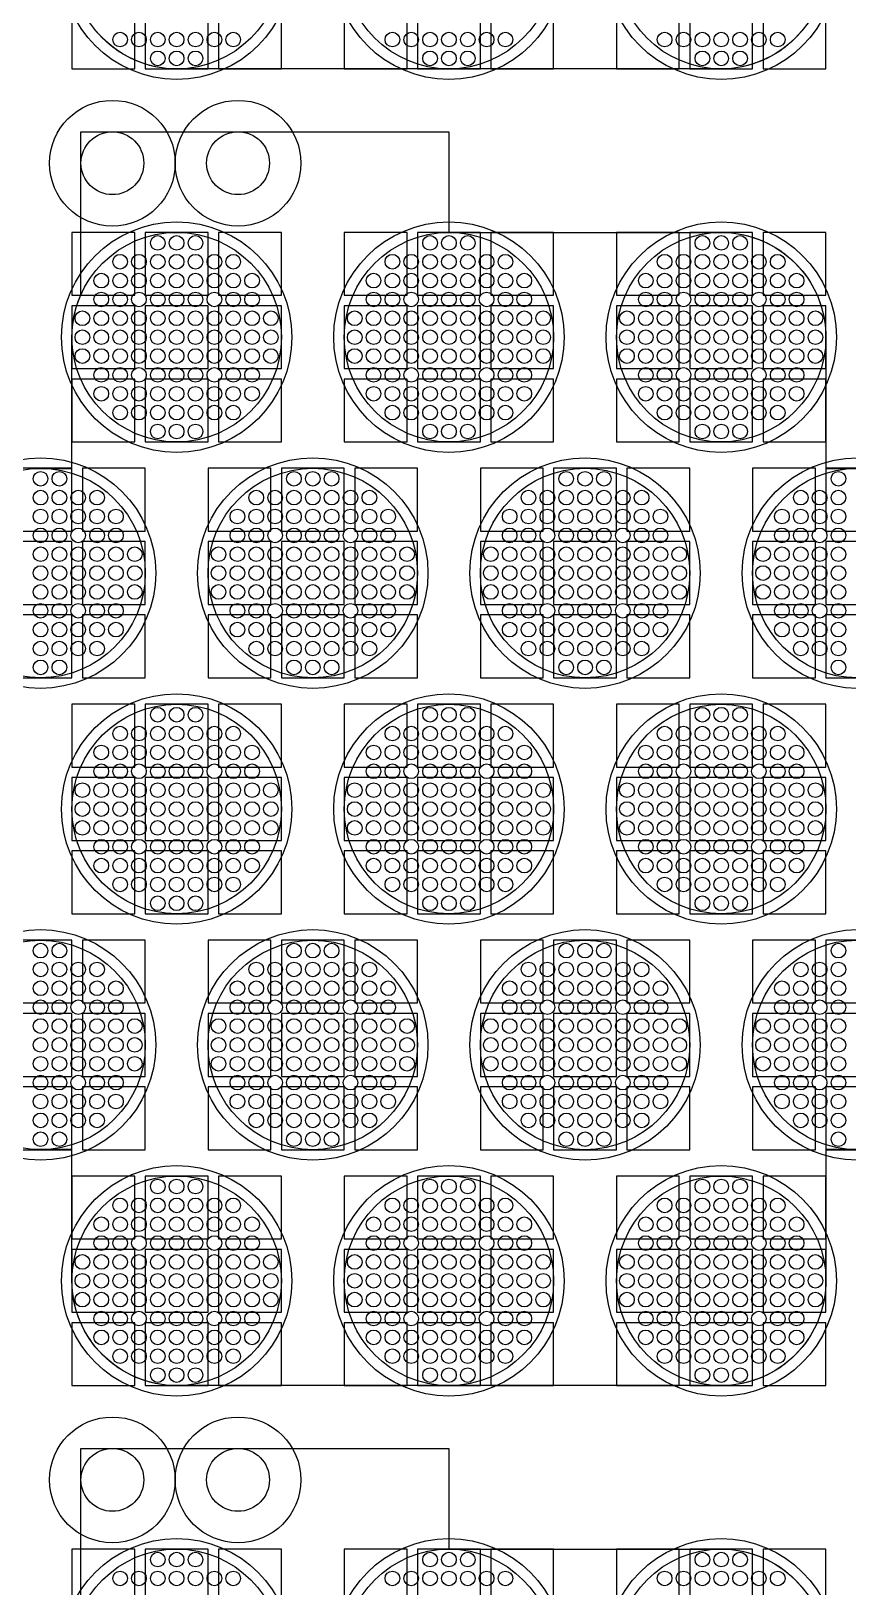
# Model space of a CAD drawing. Extents: x -49 to 54, y -38 to 38.
# Drawn here: x 6.17 to 10.07, y -17.85 to -10.43 of the extents above; entities that cross this region are included whole.
import ezdxf

# ---------------------------------------------------------------- set-up
doc = ezdxf.new("R2010")
doc.units = 0
for name, color, linetype in [('ADHESIVE_VIA_OPENINGS', 30, 'CONTINUOUS'), ('BACK_LAYER', 5, 'CONTINUOUS'), ('COND_LAYER_LOWER_ELECTRODE', 6, 'CONTINUOUS'), ('CONDUCTIVE_LAYER_BACK_LAYER', 2, 'CONTINUOUS'), ('EMITTER', 3, 'CONTINUOUS'), ('LOWER_ELECTRODE', 1, 'CONTINUOUS'), ('SUBSTRATE_VIA', 4, 'CONTINUOUS')]:
    doc.layers.add(name, color=color, linetype=linetype)

msp = doc.modelspace()

# ---------------------------------------------------------------- linework, layer by layer
at = {"layer": 'ADHESIVE_VIA_OPENINGS'}
for centre in [(6.5559, -11.0564), (7.1559, -11.0564), (6.5559, -17.3401), (7.1559, -17.3401)]:
    msp.add_circle(centre, 0.3, dxfattribs=at)
at = {"layer": 'BACK_LAYER'}
for points in [[(6.3628, -10.6063), (6.6628, -10.6063), (6.6628, -10.3063), (6.3628, -10.3063)], [(6.7128, -10.6063), (7.0128, -10.6063), (7.0128, -10.3063), (6.7128, -10.3063)], [(7.0628, -10.6063), (7.3628, -10.6063), (7.3628, -10.3063), (7.0628, -10.3063)], [(7.6628, -10.6063), (7.9628, -10.6063), (7.9628, -10.3063), (7.6628, -10.3063)], [(8.0128, -10.6063), (8.3128, -10.6063), (8.3128, -10.3063), (8.0128, -10.3063)], [(8.3628, -10.6063), (8.6628, -10.6063), (8.6628, -10.3063), (8.3628, -10.3063)], [(8.9628, -10.6063), (9.2628, -10.6063), (9.2628, -10.3063), (8.9628, -10.3063)], [(9.3128, -10.6063), (9.6128, -10.6063), (9.6128, -10.3063), (9.3128, -10.3063)], [(9.6628, -10.6063), (9.9628, -10.6063), (9.9628, -10.3063), (9.6628, -10.3063)], [(6.3628, -11.6867), (6.6628, -11.6867), (6.6628, -11.3867), (6.3628, -11.3867)], [(6.7128, -11.6867), (7.0128, -11.6867), (7.0128, -11.3867), (6.7128, -11.3867)], [(7.0628, -11.6867), (7.3628, -11.6867), (7.3628, -11.3867), (7.0628, -11.3867)], [(7.6628, -11.6867), (7.9628, -11.6867), (7.9628, -11.3867), (7.6628, -11.3867)], [(8.0128, -11.6867), (8.3128, -11.6867), (8.3128, -11.3867), (8.0128, -11.3867)], [(8.3628, -11.6867), (8.6628, -11.6867), (8.6628, -11.3867), (8.3628, -11.3867)], [(8.9628, -11.6867), (9.2628, -11.6867), (9.2628, -11.3867), (8.9628, -11.3867)], [(9.3128, -11.6867), (9.6128, -11.6867), (9.6128, -11.3867), (9.3128, -11.3867)], [(9.6628, -11.6867), (9.9628, -11.6867), (9.9628, -11.3867), (9.6628, -11.3867)], [(6.3628, -12.0367), (6.6628, -12.0367), (6.6628, -11.7367), (6.3628, -11.7367)], [(6.7128, -12.0367), (7.0128, -12.0367), (7.0128, -11.7367), (6.7128, -11.7367)], [(7.0628, -12.0367), (7.3628, -12.0367), (7.3628, -11.7367), (7.0628, -11.7367)], [(7.6628, -12.0367), (7.9628, -12.0367), (7.9628, -11.7367), (7.6628, -11.7367)], [(8.0128, -12.0367), (8.3128, -12.0367), (8.3128, -11.7367), (8.0128, -11.7367)], [(8.3628, -12.0367), (8.6628, -12.0367), (8.6628, -11.7367), (8.3628, -11.7367)], [(8.9628, -12.0367), (9.2628, -12.0367), (9.2628, -11.7367), (8.9628, -11.7367)], [(9.3128, -12.0367), (9.6128, -12.0367), (9.6128, -11.7367), (9.3128, -11.7367)], [(9.6628, -12.0367), (9.9628, -12.0367), (9.9628, -11.7367), (9.6628, -11.7367)], [(6.3628, -12.3867), (6.6628, -12.3867), (6.6628, -12.0867), (6.3628, -12.0867)], [(6.7128, -12.3867), (7.0128, -12.3867), (7.0128, -12.0867), (6.7128, -12.0867)], [(7.0628, -12.3867), (7.3628, -12.3867), (7.3628, -12.0867), (7.0628, -12.0867)], [(7.6628, -12.3867), (7.9628, -12.3867), (7.9628, -12.0867), (7.6628, -12.0867)], [(8.0128, -12.3867), (8.3128, -12.3867), (8.3128, -12.0867), (8.0128, -12.0867)], [(8.3628, -12.3867), (8.6628, -12.3867), (8.6628, -12.0867), (8.3628, -12.0867)], [(8.9628, -12.3867), (9.2628, -12.3867), (9.2628, -12.0867), (8.9628, -12.0867)], [(9.3128, -12.3867), (9.6128, -12.3867), (9.6128, -12.0867), (9.3128, -12.0867)], [(9.6628, -12.3867), (9.9628, -12.3867), (9.9628, -12.0867), (9.6628, -12.0867)], [(6.0628, -12.8125), (6.3628, -12.8125), (6.3628, -12.5125), (6.0628, -12.5125)], [(6.4128, -12.8125), (6.7128, -12.8125), (6.7128, -12.5125), (6.4128, -12.5125)], [(7.0128, -12.8125), (7.3128, -12.8125), (7.3128, -12.5125), (7.0128, -12.5125)], [(7.3628, -12.8125), (7.6628, -12.8125), (7.6628, -12.5125), (7.3628, -12.5125)], [(7.7128, -12.8125), (8.0128, -12.8125), (8.0128, -12.5125), (7.7128, -12.5125)], [(8.3128, -12.8125), (8.6128, -12.8125), (8.6128, -12.5125), (8.3128, -12.5125)], [(8.6628, -12.8125), (8.9628, -12.8125), (8.9628, -12.5125), (8.6628, -12.5125)], [(9.0128, -12.8125), (9.3128, -12.8125), (9.3128, -12.5125), (9.0128, -12.5125)], [(9.6128, -12.8125), (9.9128, -12.8125), (9.9128, -12.5125), (9.6128, -12.5125)], [(9.9628, -12.8125), (10.2628, -12.8125), (10.2628, -12.5125), (9.9628, -12.5125)], [(6.0628, -13.1625), (6.3628, -13.1625), (6.3628, -12.8625), (6.0628, -12.8625)], [(6.4128, -13.1625), (6.7128, -13.1625), (6.7128, -12.8625), (6.4128, -12.8625)], [(7.0128, -13.1625), (7.3128, -13.1625), (7.3128, -12.8625), (7.0128, -12.8625)], [(7.3628, -13.1625), (7.6628, -13.1625), (7.6628, -12.8625), (7.3628, -12.8625)], [(7.7128, -13.1625), (8.0128, -13.1625), (8.0128, -12.8625), (7.7128, -12.8625)], [(8.3128, -13.1625), (8.6128, -13.1625), (8.6128, -12.8625), (8.3128, -12.8625)], [(8.6628, -13.1625), (8.9628, -13.1625), (8.9628, -12.8625), (8.6628, -12.8625)], [(9.0128, -13.1625), (9.3128, -13.1625), (9.3128, -12.8625), (9.0128, -12.8625)], [(9.6128, -13.1625), (9.9128, -13.1625), (9.9128, -12.8625), (9.6128, -12.8625)], [(9.9628, -13.1625), (10.2628, -13.1625), (10.2628, -12.8625), (9.9628, -12.8625)], [(6.0628, -13.5125), (6.3628, -13.5125), (6.3628, -13.2125), (6.0628, -13.2125)], [(6.4128, -13.5125), (6.7128, -13.5125), (6.7128, -13.2125), (6.4128, -13.2125)], [(7.0128, -13.5125), (7.3128, -13.5125), (7.3128, -13.2125), (7.0128, -13.2125)], [(7.3628, -13.5125), (7.6628, -13.5125), (7.6628, -13.2125), (7.3628, -13.2125)], [(7.7128, -13.5125), (8.0128, -13.5125), (8.0128, -13.2125), (7.7128, -13.2125)], [(8.3128, -13.5125), (8.6128, -13.5125), (8.6128, -13.2125), (8.3128, -13.2125)], [(8.6628, -13.5125), (8.9628, -13.5125), (8.9628, -13.2125), (8.6628, -13.2125)], [(9.0128, -13.5125), (9.3128, -13.5125), (9.3128, -13.2125), (9.0128, -13.2125)], [(9.6128, -13.5125), (9.9128, -13.5125), (9.9128, -13.2125), (9.6128, -13.2125)], [(9.9628, -13.5125), (10.2628, -13.5125), (10.2628, -13.2125), (9.9628, -13.2125)], [(6.3628, -13.9384), (6.6628, -13.9384), (6.6628, -13.6384), (6.3628, -13.6384)], [(6.7128, -13.9384), (7.0128, -13.9384), (7.0128, -13.6384), (6.7128, -13.6384)], [(7.0628, -13.9384), (7.3628, -13.9384), (7.3628, -13.6384), (7.0628, -13.6384)], [(7.6628, -13.9384), (7.9628, -13.9384), (7.9628, -13.6384), (7.6628, -13.6384)], [(8.0128, -13.9384), (8.3128, -13.9384), (8.3128, -13.6384), (8.0128, -13.6384)], [(8.3628, -13.9384), (8.6628, -13.9384), (8.6628, -13.6384), (8.3628, -13.6384)], [(8.9628, -13.9384), (9.2628, -13.9384), (9.2628, -13.6384), (8.9628, -13.6384)], [(9.3128, -13.9384), (9.6128, -13.9384), (9.6128, -13.6384), (9.3128, -13.6384)], [(9.6628, -13.9384), (9.9628, -13.9384), (9.9628, -13.6384), (9.6628, -13.6384)], [(6.3628, -14.2884), (6.6628, -14.2884), (6.6628, -13.9884), (6.3628, -13.9884)], [(6.7128, -14.2884), (7.0128, -14.2884), (7.0128, -13.9884), (6.7128, -13.9884)], [(7.0628, -14.2884), (7.3628, -14.2884), (7.3628, -13.9884), (7.0628, -13.9884)], [(7.6628, -14.2884), (7.9628, -14.2884), (7.9628, -13.9884), (7.6628, -13.9884)], [(8.0128, -14.2884), (8.3128, -14.2884), (8.3128, -13.9884), (8.0128, -13.9884)], [(8.3628, -14.2884), (8.6628, -14.2884), (8.6628, -13.9884), (8.3628, -13.9884)], [(8.9628, -14.2884), (9.2628, -14.2884), (9.2628, -13.9884), (8.9628, -13.9884)], [(9.3128, -14.2884), (9.6128, -14.2884), (9.6128, -13.9884), (9.3128, -13.9884)], [(9.6628, -14.2884), (9.9628, -14.2884), (9.9628, -13.9884), (9.6628, -13.9884)], [(6.3628, -14.6384), (6.6628, -14.6384), (6.6628, -14.3384), (6.3628, -14.3384)], [(6.7128, -14.6384), (7.0128, -14.6384), (7.0128, -14.3384), (6.7128, -14.3384)], [(7.0628, -14.6384), (7.3628, -14.6384), (7.3628, -14.3384), (7.0628, -14.3384)], [(7.6628, -14.6384), (7.9628, -14.6384), (7.9628, -14.3384), (7.6628, -14.3384)], [(8.0128, -14.6384), (8.3128, -14.6384), (8.3128, -14.3384), (8.0128, -14.3384)], [(8.3628, -14.6384), (8.6628, -14.6384), (8.6628, -14.3384), (8.3628, -14.3384)], [(8.9628, -14.6384), (9.2628, -14.6384), (9.2628, -14.3384), (8.9628, -14.3384)], [(9.3128, -14.6384), (9.6128, -14.6384), (9.6128, -14.3384), (9.3128, -14.3384)], [(9.6628, -14.6384), (9.9628, -14.6384), (9.9628, -14.3384), (9.6628, -14.3384)], [(6.0628, -15.0642), (6.3628, -15.0642), (6.3628, -14.7642), (6.0628, -14.7642)], [(6.4128, -15.0642), (6.7128, -15.0642), (6.7128, -14.7642), (6.4128, -14.7642)], [(7.0128, -15.0642), (7.3128, -15.0642), (7.3128, -14.7642), (7.0128, -14.7642)], [(7.3628, -15.0642), (7.6628, -15.0642), (7.6628, -14.7642), (7.3628, -14.7642)], [(7.7128, -15.0642), (8.0128, -15.0642), (8.0128, -14.7642), (7.7128, -14.7642)], [(8.3128, -15.0642), (8.6128, -15.0642), (8.6128, -14.7642), (8.3128, -14.7642)], [(8.6628, -15.0642), (8.9628, -15.0642), (8.9628, -14.7642), (8.6628, -14.7642)], [(9.0128, -15.0642), (9.3128, -15.0642), (9.3128, -14.7642), (9.0128, -14.7642)], [(9.6128, -15.0642), (9.9128, -15.0642), (9.9128, -14.7642), (9.6128, -14.7642)], [(9.9628, -15.0642), (10.2628, -15.0642), (10.2628, -14.7642), (9.9628, -14.7642)], [(6.0628, -15.4142), (6.3628, -15.4142), (6.3628, -15.1142), (6.0628, -15.1142)], [(6.4128, -15.4142), (6.7128, -15.4142), (6.7128, -15.1142), (6.4128, -15.1142)], [(7.0128, -15.4142), (7.3128, -15.4142), (7.3128, -15.1142), (7.0128, -15.1142)], [(7.3628, -15.4142), (7.6628, -15.4142), (7.6628, -15.1142), (7.3628, -15.1142)], [(7.7128, -15.4142), (8.0128, -15.4142), (8.0128, -15.1142), (7.7128, -15.1142)], [(8.3128, -15.4142), (8.6128, -15.4142), (8.6128, -15.1142), (8.3128, -15.1142)], [(8.6628, -15.4142), (8.9628, -15.4142), (8.9628, -15.1142), (8.6628, -15.1142)], [(9.0128, -15.4142), (9.3128, -15.4142), (9.3128, -15.1142), (9.0128, -15.1142)], [(9.6128, -15.4142), (9.9128, -15.4142), (9.9128, -15.1142), (9.6128, -15.1142)], [(9.9628, -15.4142), (10.2628, -15.4142), (10.2628, -15.1142), (9.9628, -15.1142)], [(6.0628, -15.7642), (6.3628, -15.7642), (6.3628, -15.4642), (6.0628, -15.4642)], [(6.4128, -15.7642), (6.7128, -15.7642), (6.7128, -15.4642), (6.4128, -15.4642)], [(7.0128, -15.7642), (7.3128, -15.7642), (7.3128, -15.4642), (7.0128, -15.4642)], [(7.3628, -15.7642), (7.6628, -15.7642), (7.6628, -15.4642), (7.3628, -15.4642)], [(7.7128, -15.7642), (8.0128, -15.7642), (8.0128, -15.4642), (7.7128, -15.4642)], [(8.3128, -15.7642), (8.6128, -15.7642), (8.6128, -15.4642), (8.3128, -15.4642)], [(8.6628, -15.7642), (8.9628, -15.7642), (8.9628, -15.4642), (8.6628, -15.4642)], [(9.0128, -15.7642), (9.3128, -15.7642), (9.3128, -15.4642), (9.0128, -15.4642)], [(9.6128, -15.7642), (9.9128, -15.7642), (9.9128, -15.4642), (9.6128, -15.4642)], [(9.9628, -15.7642), (10.2628, -15.7642), (10.2628, -15.4642), (9.9628, -15.4642)], [(6.3628, -16.19), (6.6628, -16.19), (6.6628, -15.89), (6.3628, -15.89)], [(6.7128, -16.19), (7.0128, -16.19), (7.0128, -15.89), (6.7128, -15.89)], [(7.0628, -16.19), (7.3628, -16.19), (7.3628, -15.89), (7.0628, -15.89)], [(7.6628, -16.19), (7.9628, -16.19), (7.9628, -15.89), (7.6628, -15.89)], [(8.0128, -16.19), (8.3128, -16.19), (8.3128, -15.89), (8.0128, -15.89)], [(8.3628, -16.19), (8.6628, -16.19), (8.6628, -15.89), (8.3628, -15.89)], [(8.9628, -16.19), (9.2628, -16.19), (9.2628, -15.89), (8.9628, -15.89)], [(9.3128, -16.19), (9.6128, -16.19), (9.6128, -15.89), (9.3128, -15.89)], [(9.6628, -16.19), (9.9628, -16.19), (9.9628, -15.89), (9.6628, -15.89)], [(6.3628, -16.54), (6.6628, -16.54), (6.6628, -16.24), (6.3628, -16.24)], [(6.7128, -16.54), (7.0128, -16.54), (7.0128, -16.24), (6.7128, -16.24)], [(7.0628, -16.54), (7.3628, -16.54), (7.3628, -16.24), (7.0628, -16.24)], [(7.6628, -16.54), (7.9628, -16.54), (7.9628, -16.24), (7.6628, -16.24)], [(8.0128, -16.54), (8.3128, -16.54), (8.3128, -16.24), (8.0128, -16.24)], [(8.3628, -16.54), (8.6628, -16.54), (8.6628, -16.24), (8.3628, -16.24)], [(8.9628, -16.54), (9.2628, -16.54), (9.2628, -16.24), (8.9628, -16.24)], [(9.3128, -16.54), (9.6128, -16.54), (9.6128, -16.24), (9.3128, -16.24)], [(9.6628, -16.54), (9.9628, -16.54), (9.9628, -16.24), (9.6628, -16.24)], [(6.3628, -16.89), (6.6628, -16.89), (6.6628, -16.59), (6.3628, -16.59)], [(6.7128, -16.89), (7.0128, -16.89), (7.0128, -16.59), (6.7128, -16.59)], [(7.0628, -16.89), (7.3628, -16.89), (7.3628, -16.59), (7.0628, -16.59)], [(7.6628, -16.89), (7.9628, -16.89), (7.9628, -16.59), (7.6628, -16.59)], [(8.0128, -16.89), (8.3128, -16.89), (8.3128, -16.59), (8.0128, -16.59)], [(8.3628, -16.89), (8.6628, -16.89), (8.6628, -16.59), (8.3628, -16.59)], [(8.9628, -16.89), (9.2628, -16.89), (9.2628, -16.59), (8.9628, -16.59)], [(9.3128, -16.89), (9.6128, -16.89), (9.6128, -16.59), (9.3128, -16.59)], [(9.6628, -16.89), (9.9628, -16.89), (9.9628, -16.59), (9.6628, -16.59)], [(6.3628, -17.9704), (6.6628, -17.9704), (6.6628, -17.6704), (6.3628, -17.6704)], [(6.7128, -17.9704), (7.0128, -17.9704), (7.0128, -17.6704), (6.7128, -17.6704)], [(7.0628, -17.9704), (7.3628, -17.9704), (7.3628, -17.6704), (7.0628, -17.6704)], [(7.6628, -17.9704), (7.9628, -17.9704), (7.9628, -17.6704), (7.6628, -17.6704)], [(8.0128, -17.9704), (8.3128, -17.9704), (8.3128, -17.6704), (8.0128, -17.6704)], [(8.3628, -17.9704), (8.6628, -17.9704), (8.6628, -17.6704), (8.3628, -17.6704)], [(8.9628, -17.9704), (9.2628, -17.9704), (9.2628, -17.6704), (8.9628, -17.6704)], [(9.3128, -17.9704), (9.6128, -17.9704), (9.6128, -17.6704), (9.3128, -17.6704)], [(9.6628, -17.9704), (9.9628, -17.9704), (9.9628, -17.6704), (9.6628, -17.6704)]]:
    msp.add_lwpolyline(points, close=True, dxfattribs=at)
at = {"layer": 'COND_LAYER_LOWER_ELECTRODE'}
for centre in [(6.8628, -10.1063), (8.1628, -10.1063), (9.4628, -10.1063), (6.8628, -11.8867), (8.1628, -11.8867), (9.4628, -11.8867), (6.2128, -13.0125), (7.5128, -13.0125), (8.8128, -13.0125), (10.1128, -13.0125), (6.8628, -14.1384), (8.1628, -14.1384), (9.4628, -14.1384), (6.2128, -15.2642), (7.5128, -15.2642), (8.8128, -15.2642), (10.1128, -15.2642), (6.8628, -16.39), (8.1628, -16.39), (9.4628, -16.39), (6.8628, -18.1704), (8.1628, -18.1704), (9.4628, -18.1704)]:
    msp.add_circle(centre, 0.55, dxfattribs=at)
at = {"layer": 'CONDUCTIVE_LAYER_BACK_LAYER'}
for points in [[(9.8528, -10.4192), (9.8401, -10.4344), (9.8267, -10.4492), (9.8128, -10.4634), (9.7983, -10.477), (9.7833, -10.49), (9.7678, -10.5025), (9.7518, -10.5143), (9.7354, -10.5255), (9.7185, -10.536), (9.7012, -10.5458), (9.6836, -10.5549), (9.6656, -10.5634), (9.6472, -10.5711), (9.6286, -10.578), (9.6097, -10.5842), (9.5906, -10.5897), (9.5713, -10.5944), (9.5518, -10.5983), (9.5322, -10.6015), (9.5124, -10.6038), (9.4926, -10.6054), (9.4727, -10.6062), (6.8528, -10.6062), (6.833, -10.6054), (6.8132, -10.6038), (6.7934, -10.6015), (6.7738, -10.5983), (6.7543, -10.5944), (6.735, -10.5897), (6.7159, -10.5842), (6.697, -10.578), (6.6784, -10.5711), (6.66, -10.5634), (6.642, -10.5549), (6.6244, -10.5458), (6.6071, -10.536), (6.5902, -10.5255), (6.5737, -10.5143), (6.5578, -10.5025), (6.5422, -10.49), (6.5272, -10.477), (6.5128, -10.4634), (6.4988, -10.4492), (6.4855, -10.4344), (6.4728, -10.4192)], [(6.1632, -12.515), (6.183, -12.5134), (6.2028, -12.5126), (6.3628, -12.5126), (6.3628, -11.8867), (6.3632, -11.8668), (6.3644, -11.847), (6.3663, -11.8272), (6.3691, -11.8075), (6.3726, -11.7879), (6.377, -11.7685), (6.382, -11.7493), (6.3879, -11.7303), (6.3945, -11.7115), (6.4018, -11.6931), (6.4059, -11.6839), (6.4059, -10.9064), (8.1628, -10.9064), (8.1628, -11.3868), (9.4727, -11.3868), (9.4926, -11.3876), (9.5124, -11.3892), (9.5322, -11.3915), (9.5518, -11.3947), (9.5713, -11.3986), (9.5906, -11.4033), (9.6097, -11.4088), (9.6286, -11.415), (9.6472, -11.422), (9.6656, -11.4297), (9.6836, -11.4381), (9.7012, -11.4472), (9.7185, -11.457), (9.7354, -11.4675), (9.7518, -11.4787), (9.7678, -11.4905), (9.7833, -11.503), (9.7983, -11.516), (9.8128, -11.5296), (9.8267, -11.5438), (9.8401, -11.5586), (9.8528, -11.5738), (9.8649, -11.5896), (9.8764, -11.6058), (9.8873, -11.6225), (9.8974, -11.6396), (9.9069, -11.657), (9.9157, -11.6749), (9.9238, -11.6931), (9.9311, -11.7115), (9.9377, -11.7303), (9.9435, -11.7493), (9.9486, -11.7685), (9.9529, -11.7879), (9.9565, -11.8075), (9.9592, -11.8272), (9.9612, -11.847), (9.9624, -11.8668), (9.9628, -11.8867), (9.9628, -12.5126), (10.1227, -12.5126)], [(10.1227, -15.7641), (9.9628, -15.7641), (9.9628, -16.39), (9.9624, -16.4099), (9.9612, -16.4298), (9.9592, -16.4495), (9.9565, -16.4692), (9.9529, -16.4888), (9.9486, -16.5082), (9.9435, -16.5274), (9.9377, -16.5464), (9.9311, -16.5652), (9.9238, -16.5837), (9.9157, -16.6018), (9.9069, -16.6197), (9.8974, -16.6372), (9.8873, -16.6542), (9.8764, -16.6709), (9.8649, -16.6871), (9.8528, -16.7029), (9.8401, -16.7181), (9.8267, -16.7329), (9.8128, -16.7471), (9.7983, -16.7607), (9.7833, -16.7738), (9.7678, -16.7862), (9.7518, -16.798), (9.7354, -16.8092), (9.7185, -16.8197), (9.7012, -16.8295), (9.6836, -16.8386), (9.6656, -16.8471), (9.6472, -16.8548), (9.6286, -16.8617), (9.6097, -16.868), (9.5906, -16.8734), (9.5713, -16.8781), (9.5518, -16.882), (9.5322, -16.8852), (9.5124, -16.8876), (9.4926, -16.8891), (9.4727, -16.8899), (6.8528, -16.8899), (6.833, -16.8891), (6.8132, -16.8876), (6.7934, -16.8852), (6.7738, -16.882), (6.7543, -16.8781), (6.735, -16.8734), (6.7159, -16.868), (6.697, -16.8617), (6.6784, -16.8548), (6.66, -16.8471), (6.642, -16.8386), (6.6244, -16.8295), (6.6071, -16.8197), (6.5902, -16.8092), (6.5737, -16.798), (6.5578, -16.7862), (6.5422, -16.7738), (6.5272, -16.7607), (6.5128, -16.7471), (6.4988, -16.7329), (6.4855, -16.7181), (6.4728, -16.7029), (6.4606, -16.6871), (6.4491, -16.6709), (6.4383, -16.6542), (6.4281, -16.6372), (6.4186, -16.6197), (6.4099, -16.6018), (6.4018, -16.5837), (6.3945, -16.5652), (6.3879, -16.5464), (6.382, -16.5274), (6.377, -16.5082), (6.3726, -16.4888), (6.3691, -16.4692), (6.3663, -16.4495), (6.3644, -16.4298), (6.3632, -16.4099), (6.3628, -16.39), (6.3628, -15.7641), (6.2028, -15.7641), (6.183, -15.7633), (6.1632, -15.7617)], [(6.4059, -17.9676), (6.4059, -17.1901), (8.1628, -17.1901), (8.1628, -17.6705), (9.4727, -17.6705), (9.4926, -17.6713), (9.5124, -17.6729), (9.5322, -17.6752), (9.5518, -17.6784), (9.5713, -17.6823), (9.5906, -17.687), (9.6097, -17.6925), (9.6286, -17.6987), (9.6472, -17.7057), (9.6656, -17.7134), (9.6836, -17.7218), (9.7012, -17.7309), (9.7185, -17.7408), (9.7354, -17.7513), (9.7518, -17.7624), (9.7678, -17.7742), (9.7833, -17.7867), (9.7983, -17.7997), (9.8128, -17.8134), (9.8267, -17.8276), (9.8401, -17.8423), (9.8528, -17.8576)]]:
    msp.add_lwpolyline(points, dxfattribs=at)
at = {"layer": 'EMITTER'}
for centre in [(6.8628, -10.1063), (8.1628, -10.1063), (9.4628, -10.1063), (6.8628, -11.8867), (8.1628, -11.8867), (9.4628, -11.8867), (6.2128, -13.0125), (7.5128, -13.0125), (8.8128, -13.0125), (10.1128, -13.0125), (6.8628, -14.1384), (8.1628, -14.1384), (9.4628, -14.1384), (6.2128, -15.2642), (7.5128, -15.2642), (8.8128, -15.2642), (10.1128, -15.2642), (6.8628, -16.39), (8.1628, -16.39), (9.4628, -16.39), (6.8628, -18.1704), (8.1628, -18.1704), (9.4628, -18.1704)]:
    msp.add_circle(centre, 0.5, dxfattribs=at)
at = {"layer": 'LOWER_ELECTRODE'}
for centre in [(6.5928, -10.4663), (6.6828, -10.4663), (6.7728, -10.4663), (6.8628, -10.4663), (6.9528, -10.4663), (7.0428, -10.4663), (7.1328, -10.4663), (7.8928, -10.4663), (7.9828, -10.4663), (8.0728, -10.4663), (8.1628, -10.4663), (8.2528, -10.4663), (8.3428, -10.4663), (8.4328, -10.4663), (9.1928, -10.4663), (9.2828, -10.4663), (9.3728, -10.4663), (9.4628, -10.4663), (9.5528, -10.4663), (9.6428, -10.4663), (9.7328, -10.4663), (6.7728, -10.5563), (6.8628, -10.5563), (6.9528, -10.5563), (8.0728, -10.5563), (8.1628, -10.5563), (8.2528, -10.5563), (9.3728, -10.5563), (9.4628, -10.5563), (9.5528, -10.5563), (6.7728, -11.4367), (6.8628, -11.4367), (6.9528, -11.4367), (8.0728, -11.4367), (8.1628, -11.4367), (8.2528, -11.4367), (9.3728, -11.4367), (9.4628, -11.4367), (9.5528, -11.4367), (6.5928, -11.5267), (6.6828, -11.5267), (6.7728, -11.5267), (6.8628, -11.5267), (6.9528, -11.5267), (7.0428, -11.5267), (7.1328, -11.5267), (7.8928, -11.5267), (7.9828, -11.5267), (8.0728, -11.5267), (8.1628, -11.5267), (8.2528, -11.5267), (8.3428, -11.5267), (8.4328, -11.5267), (9.1928, -11.5267), (9.2828, -11.5267), (9.3728, -11.5267), (9.4628, -11.5267), (9.5528, -11.5267), (9.6428, -11.5267), (9.7328, -11.5267), (6.5028, -11.6167), (6.5928, -11.6167), (6.6828, -11.6167), (6.7728, -11.6167), (6.8628, -11.6167), (6.9528, -11.6167), (7.0428, -11.6167), (7.1328, -11.6167), (7.2228, -11.6167), (7.8028, -11.6167), (7.8928, -11.6167), (7.9828, -11.6167), (8.0728, -11.6167), (8.1628, -11.6167), (8.2528, -11.6167), (8.3428, -11.6167), (8.4328, -11.6167), (8.5228, -11.6167), (9.1028, -11.6167), (9.1928, -11.6167), (9.2828, -11.6167), (9.3728, -11.6167), (9.4628, -11.6167), (9.5528, -11.6167), (9.6428, -11.6167), (9.7328, -11.6167), (9.8228, -11.6167), (6.5028, -11.7067), (6.5928, -11.7067), (6.6828, -11.7067), (6.7728, -11.7067), (6.8628, -11.7067), (6.9528, -11.7067), (7.0428, -11.7067), (7.1328, -11.7067), (7.2228, -11.7067), (7.8028, -11.7067), (7.8928, -11.7067), (7.9828, -11.7067), (8.0728, -11.7067), (8.1628, -11.7067), (8.2528, -11.7067), (8.3428, -11.7067), (8.4328, -11.7067), (8.5228, -11.7067), (9.1028, -11.7067), (9.1928, -11.7067), (9.2828, -11.7067), (9.3728, -11.7067), (9.4628, -11.7067), (9.5528, -11.7067), (9.6428, -11.7067), (9.7328, -11.7067), (9.8228, -11.7067), (6.4128, -11.7967), (6.5028, -11.7967), (6.5928, -11.7967), (6.6828, -11.7967), (6.7728, -11.7967), (6.8628, -11.7967), (6.9528, -11.7967), (7.0428, -11.7967), (7.1328, -11.7967), (7.2228, -11.7967), (7.3128, -11.7967), (7.7128, -11.7967), (7.8028, -11.7967), (7.8928, -11.7967), (7.9828, -11.7967), (8.0728, -11.7967), (8.1628, -11.7967), (8.2528, -11.7967), (8.3428, -11.7967), (8.4328, -11.7967), (8.5228, -11.7967), (8.6128, -11.7967), (9.0128, -11.7967), (9.1028, -11.7967), (9.1928, -11.7967), (9.2828, -11.7967), (9.3728, -11.7967), (9.4628, -11.7967), (9.5528, -11.7967), (9.6428, -11.7967), (9.7328, -11.7967), (9.8228, -11.7967), (9.9128, -11.7967), (6.4128, -11.8867), (6.5028, -11.8867), (6.5928, -11.8867), (6.6828, -11.8867), (6.7728, -11.8867), (6.8628, -11.8867), (6.9528, -11.8867), (7.0428, -11.8867), (7.1328, -11.8867), (7.2228, -11.8867), (7.3128, -11.8867), (7.7128, -11.8867), (7.8028, -11.8867), (7.8928, -11.8867), (7.9828, -11.8867), (8.0728, -11.8867), (8.1628, -11.8867), (8.2528, -11.8867), (8.3428, -11.8867), (8.4328, -11.8867), (8.5228, -11.8867), (8.6128, -11.8867), (9.0128, -11.8867), (9.1028, -11.8867), (9.1928, -11.8867), (9.2828, -11.8867), (9.3728, -11.8867), (9.4628, -11.8867), (9.5528, -11.8867), (9.6428, -11.8867), (9.7328, -11.8867), (9.8228, -11.8867), (9.9128, -11.8867), (6.4128, -11.9767), (6.5028, -11.9767), (6.5928, -11.9767), (6.6828, -11.9767), (6.7728, -11.9767), (6.8628, -11.9767), (6.9528, -11.9767), (7.0428, -11.9767), (7.1328, -11.9767), (7.2228, -11.9767), (7.3128, -11.9767), (7.7128, -11.9767), (7.8028, -11.9767), (7.8928, -11.9767), (7.9828, -11.9767), (8.0728, -11.9767), (8.1628, -11.9767), (8.2528, -11.9767), (8.3428, -11.9767), (8.4328, -11.9767), (8.5228, -11.9767), (8.6128, -11.9767), (9.0128, -11.9767), (9.1028, -11.9767), (9.1928, -11.9767), (9.2828, -11.9767), (9.3728, -11.9767), (9.4628, -11.9767), (9.5528, -11.9767), (9.6428, -11.9767), (9.7328, -11.9767), (9.8228, -11.9767), (9.9128, -11.9767), (6.5028, -12.0667), (6.5928, -12.0667), (6.6828, -12.0667), (6.7728, -12.0667), (6.8628, -12.0667), (6.9528, -12.0667), (7.0428, -12.0667), (7.1328, -12.0667), (7.2228, -12.0667), (7.8028, -12.0667), (7.8928, -12.0667), (7.9828, -12.0667), (8.0728, -12.0667), (8.1628, -12.0667), (8.2528, -12.0667), (8.3428, -12.0667), (8.4328, -12.0667), (8.5228, -12.0667), (9.1028, -12.0667), (9.1928, -12.0667), (9.2828, -12.0667), (9.3728, -12.0667), (9.4628, -12.0667), (9.5528, -12.0667), (9.6428, -12.0667), (9.7328, -12.0667), (9.8228, -12.0667), (6.5028, -12.1567), (6.5928, -12.1567), (6.6828, -12.1567), (6.7728, -12.1567), (6.8628, -12.1567), (6.9528, -12.1567), (7.0428, -12.1567), (7.1328, -12.1567), (7.2228, -12.1567), (7.8028, -12.1567), (7.8928, -12.1567), (7.9828, -12.1567), (8.0728, -12.1567), (8.1628, -12.1567), (8.2528, -12.1567), (8.3428, -12.1567), (8.4328, -12.1567), (8.5228, -12.1567), (9.1028, -12.1567), (9.1928, -12.1567), (9.2828, -12.1567), (9.3728, -12.1567), (9.4628, -12.1567), (9.5528, -12.1567), (9.6428, -12.1567), (9.7328, -12.1567), (9.8228, -12.1567), (6.5928, -12.2467), (6.6828, -12.2467), (6.7728, -12.2467), (6.8628, -12.2467), (6.9528, -12.2467), (7.0428, -12.2467), (7.1328, -12.2467), (7.8928, -12.2467), (7.9828, -12.2467), (8.0728, -12.2467), (8.1628, -12.2467), (8.2528, -12.2467), (8.3428, -12.2467), (8.4328, -12.2467), (9.1928, -12.2467), (9.2828, -12.2467), (9.3728, -12.2467), (9.4628, -12.2467), (9.5528, -12.2467), (9.6428, -12.2467), (9.7328, -12.2467), (6.7728, -12.3367), (6.8628, -12.3367), (6.9528, -12.3367), (8.0728, -12.3367), (8.1628, -12.3367), (8.2528, -12.3367), (9.3728, -12.3367), (9.4628, -12.3367), (9.5528, -12.3367), (6.2128, -12.5625), (6.3028, -12.5625), (7.4228, -12.5625), (7.5128, -12.5625), (7.6028, -12.5625), (8.7228, -12.5625), (8.8128, -12.5625), (8.9028, -12.5625), (10.0228, -12.5625), (6.2128, -12.6525), (6.3028, -12.6525), (6.3928, -12.6525), (6.4828, -12.6525), (7.2428, -12.6525), (7.3328, -12.6525), (7.4228, -12.6525), (7.5128, -12.6525), (7.6028, -12.6525), (7.6928, -12.6525), (7.7828, -12.6525), (8.5428, -12.6525), (8.6328, -12.6525), (8.7228, -12.6525), (8.8128, -12.6525), (8.9028, -12.6525), (8.9928, -12.6525), (9.0828, -12.6525), (9.8428, -12.6525), (9.9328, -12.6525), (10.0228, -12.6525), (6.2128, -12.7425), (6.3028, -12.7425), (6.3928, -12.7425), (6.4828, -12.7425), (6.5728, -12.7425), (7.1528, -12.7425), (7.2428, -12.7425), (7.3328, -12.7425), (7.4228, -12.7425), (7.5128, -12.7425), (7.6028, -12.7425), (7.6928, -12.7425), (7.7828, -12.7425), (7.8728, -12.7425), (8.4528, -12.7425), (8.5428, -12.7425), (8.6328, -12.7425), (8.7228, -12.7425), (8.8128, -12.7425), (8.9028, -12.7425), (8.9928, -12.7425), (9.0828, -12.7425), (9.1728, -12.7425), (9.7528, -12.7425), (9.8428, -12.7425), (9.9328, -12.7425), (10.0228, -12.7425), (6.2128, -12.8325), (6.3028, -12.8325), (6.3928, -12.8325), (6.4828, -12.8325), (6.5728, -12.8325), (7.1528, -12.8325), (7.2428, -12.8325), (7.3328, -12.8325), (7.4228, -12.8325), (7.5128, -12.8325), (7.6028, -12.8325), (7.6928, -12.8325), (7.7828, -12.8325), (7.8728, -12.8325), (8.4528, -12.8325), (8.5428, -12.8325), (8.6328, -12.8325), (8.7228, -12.8325), (8.8128, -12.8325), (8.9028, -12.8325), (8.9928, -12.8325), (9.0828, -12.8325), (9.1728, -12.8325), (9.7528, -12.8325), (9.8428, -12.8325), (9.9328, -12.8325), (10.0228, -12.8325), (6.2128, -12.9225), (6.3028, -12.9225), (6.3928, -12.9225), (6.4828, -12.9225), (6.5728, -12.9225), (6.6628, -12.9225), (7.0628, -12.9225), (7.1528, -12.9225), (7.2428, -12.9225), (7.3328, -12.9225), (7.4228, -12.9225), (7.5128, -12.9225), (7.6028, -12.9225), (7.6928, -12.9225), (7.7828, -12.9225), (7.8728, -12.9225), (7.9628, -12.9225), (8.3628, -12.9225), (8.4528, -12.9225), (8.5428, -12.9225), (8.6328, -12.9225), (8.7228, -12.9225), (8.8128, -12.9225), (8.9028, -12.9225), (8.9928, -12.9225), (9.0828, -12.9225), (9.1728, -12.9225), (9.2628, -12.9225), (9.6628, -12.9225), (9.7528, -12.9225), (9.8428, -12.9225), (9.9328, -12.9225), (10.0228, -12.9225), (6.2128, -13.0125), (6.3028, -13.0125), (6.3928, -13.0125), (6.4828, -13.0125), (6.5728, -13.0125), (6.6628, -13.0125), (7.0628, -13.0125), (7.1528, -13.0125), (7.2428, -13.0125), (7.3328, -13.0125), (7.4228, -13.0125), (7.5128, -13.0125), (7.6028, -13.0125), (7.6928, -13.0125), (7.7828, -13.0125), (7.8728, -13.0125), (7.9628, -13.0125), (8.3628, -13.0125), (8.4528, -13.0125), (8.5428, -13.0125), (8.6328, -13.0125), (8.7228, -13.0125), (8.8128, -13.0125), (8.9028, -13.0125), (8.9928, -13.0125), (9.0828, -13.0125), (9.1728, -13.0125), (9.2628, -13.0125), (9.6628, -13.0125), (9.7528, -13.0125), (9.8428, -13.0125), (9.9328, -13.0125), (10.0228, -13.0125), (6.2128, -13.1025), (6.3028, -13.1025), (6.3928, -13.1025), (6.4828, -13.1025), (6.5728, -13.1025), (6.6628, -13.1025), (7.0628, -13.1025), (7.1528, -13.1025), (7.2428, -13.1025), (7.3328, -13.1025), (7.4228, -13.1025), (7.5128, -13.1025), (7.6028, -13.1025), (7.6928, -13.1025), (7.7828, -13.1025), (7.8728, -13.1025), (7.9628, -13.1025), (8.3628, -13.1025), (8.4528, -13.1025), (8.5428, -13.1025), (8.6328, -13.1025), (8.7228, -13.1025), (8.8128, -13.1025), (8.9028, -13.1025), (8.9928, -13.1025), (9.0828, -13.1025), (9.1728, -13.1025), (9.2628, -13.1025), (9.6628, -13.1025), (9.7528, -13.1025), (9.8428, -13.1025), (9.9328, -13.1025), (10.0228, -13.1025), (6.2128, -13.1925), (6.3028, -13.1925), (6.3928, -13.1925), (6.4828, -13.1925), (6.5728, -13.1925), (7.1528, -13.1925), (7.2428, -13.1925), (7.3328, -13.1925), (7.4228, -13.1925), (7.5128, -13.1925), (7.6028, -13.1925), (7.6928, -13.1925), (7.7828, -13.1925), (7.8728, -13.1925), (8.4528, -13.1925), (8.5428, -13.1925), (8.6328, -13.1925), (8.7228, -13.1925), (8.8128, -13.1925), (8.9028, -13.1925), (8.9928, -13.1925), (9.0828, -13.1925), (9.1728, -13.1925), (9.7528, -13.1925), (9.8428, -13.1925), (9.9328, -13.1925), (10.0228, -13.1925), (6.2128, -13.2825), (6.3028, -13.2825), (6.3928, -13.2825), (6.4828, -13.2825), (6.5728, -13.2825), (7.1528, -13.2825), (7.2428, -13.2825), (7.3328, -13.2825), (7.4228, -13.2825), (7.5128, -13.2825), (7.6028, -13.2825), (7.6928, -13.2825), (7.7828, -13.2825), (7.8728, -13.2825), (8.4528, -13.2825), (8.5428, -13.2825), (8.6328, -13.2825), (8.7228, -13.2825), (8.8128, -13.2825), (8.9028, -13.2825), (8.9928, -13.2825), (9.0828, -13.2825), (9.1728, -13.2825), (9.7528, -13.2825), (9.8428, -13.2825), (9.9328, -13.2825), (10.0228, -13.2825), (6.2128, -13.3725), (6.3028, -13.3725), (6.3928, -13.3725), (6.4828, -13.3725), (7.2428, -13.3725), (7.3328, -13.3725), (7.4228, -13.3725), (7.5128, -13.3725), (7.6028, -13.3725), (7.6928, -13.3725), (7.7828, -13.3725), (8.5428, -13.3725), (8.6328, -13.3725), (8.7228, -13.3725), (8.8128, -13.3725), (8.9028, -13.3725), (8.9928, -13.3725), (9.0828, -13.3725), (9.8428, -13.3725), (9.9328, -13.3725), (10.0228, -13.3725), (6.2128, -13.4625), (6.3028, -13.4625), (7.4228, -13.4625), (7.5128, -13.4625), (7.6028, -13.4625), (8.7228, -13.4625), (8.8128, -13.4625), (8.9028, -13.4625), (10.0228, -13.4625), (6.7728, -13.6884), (6.8628, -13.6884), (6.9528, -13.6884), (8.0728, -13.6884), (8.1628, -13.6884), (8.2528, -13.6884), (9.3728, -13.6884), (9.4628, -13.6884), (9.5528, -13.6884), (6.5928, -13.7784), (6.6828, -13.7784), (6.7728, -13.7784), (6.8628, -13.7784), (6.9528, -13.7784), (7.0428, -13.7784), (7.1328, -13.7784), (7.8928, -13.7784), (7.9828, -13.7784), (8.0728, -13.7784), (8.1628, -13.7784), (8.2528, -13.7784), (8.3428, -13.7784), (8.4328, -13.7784), (9.1928, -13.7784), (9.2828, -13.7784), (9.3728, -13.7784), (9.4628, -13.7784), (9.5528, -13.7784), (9.6428, -13.7784), (9.7328, -13.7784), (6.5028, -13.8684), (6.5928, -13.8684), (6.6828, -13.8684), (6.7728, -13.8684), (6.8628, -13.8684), (6.9528, -13.8684), (7.0428, -13.8684), (7.1328, -13.8684), (7.2228, -13.8684), (7.8028, -13.8684), (7.8928, -13.8684), (7.9828, -13.8684), (8.0728, -13.8684), (8.1628, -13.8684), (8.2528, -13.8684), (8.3428, -13.8684), (8.4328, -13.8684), (8.5228, -13.8684), (9.1028, -13.8684), (9.1928, -13.8684), (9.2828, -13.8684), (9.3728, -13.8684), (9.4628, -13.8684), (9.5528, -13.8684), (9.6428, -13.8684), (9.7328, -13.8684), (9.8228, -13.8684), (6.5028, -13.9584), (6.5928, -13.9584), (6.6828, -13.9584), (6.7728, -13.9584), (6.8628, -13.9584), (6.9528, -13.9584), (7.0428, -13.9584), (7.1328, -13.9584), (7.2228, -13.9584), (7.8028, -13.9584), (7.8928, -13.9584), (7.9828, -13.9584), (8.0728, -13.9584), (8.1628, -13.9584), (8.2528, -13.9584), (8.3428, -13.9584), (8.4328, -13.9584), (8.5228, -13.9584), (9.1028, -13.9584), (9.1928, -13.9584), (9.2828, -13.9584), (9.3728, -13.9584), (9.4628, -13.9584), (9.5528, -13.9584), (9.6428, -13.9584), (9.7328, -13.9584), (9.8228, -13.9584), (6.4128, -14.0484), (6.5028, -14.0484), (6.5928, -14.0484), (6.6828, -14.0484), (6.7728, -14.0484), (6.8628, -14.0484), (6.9528, -14.0484), (7.0428, -14.0484), (7.1328, -14.0484), (7.2228, -14.0484), (7.3128, -14.0484), (7.7128, -14.0484), (7.8028, -14.0484), (7.8928, -14.0484), (7.9828, -14.0484), (8.0728, -14.0484), (8.1628, -14.0484), (8.2528, -14.0484), (8.3428, -14.0484), (8.4328, -14.0484), (8.5228, -14.0484), (8.6128, -14.0484), (9.0128, -14.0484), (9.1028, -14.0484), (9.1928, -14.0484), (9.2828, -14.0484), (9.3728, -14.0484), (9.4628, -14.0484), (9.5528, -14.0484), (9.6428, -14.0484), (9.7328, -14.0484), (9.8228, -14.0484), (9.9128, -14.0484), (6.4128, -14.1384), (6.5028, -14.1384), (6.5928, -14.1384), (6.6828, -14.1384), (6.7728, -14.1384), (6.8628, -14.1384), (6.9528, -14.1384), (7.0428, -14.1384), (7.1328, -14.1384), (7.2228, -14.1384), (7.3128, -14.1384), (7.7128, -14.1384), (7.8028, -14.1384), (7.8928, -14.1384), (7.9828, -14.1384), (8.0728, -14.1384), (8.1628, -14.1384), (8.2528, -14.1384), (8.3428, -14.1384), (8.4328, -14.1384), (8.5228, -14.1384), (8.6128, -14.1384), (9.0128, -14.1384), (9.1028, -14.1384), (9.1928, -14.1384), (9.2828, -14.1384), (9.3728, -14.1384), (9.4628, -14.1384), (9.5528, -14.1384), (9.6428, -14.1384), (9.7328, -14.1384), (9.8228, -14.1384), (9.9128, -14.1384), (6.4128, -14.2284), (6.5028, -14.2284), (6.5928, -14.2284), (6.6828, -14.2284), (6.7728, -14.2284), (6.8628, -14.2284), (6.9528, -14.2284), (7.0428, -14.2284), (7.1328, -14.2284), (7.2228, -14.2284), (7.3128, -14.2284), (7.7128, -14.2284), (7.8028, -14.2284), (7.8928, -14.2284), (7.9828, -14.2284), (8.0728, -14.2284), (8.1628, -14.2284), (8.2528, -14.2284), (8.3428, -14.2284), (8.4328, -14.2284), (8.5228, -14.2284), (8.6128, -14.2284), (9.0128, -14.2284), (9.1028, -14.2284), (9.1928, -14.2284), (9.2828, -14.2284), (9.3728, -14.2284), (9.4628, -14.2284), (9.5528, -14.2284), (9.6428, -14.2284), (9.7328, -14.2284), (9.8228, -14.2284), (9.9128, -14.2284), (6.5028, -14.3184), (6.5928, -14.3184), (6.6828, -14.3184), (6.7728, -14.3184), (6.8628, -14.3184), (6.9528, -14.3184), (7.0428, -14.3184), (7.1328, -14.3184), (7.2228, -14.3184), (7.8028, -14.3184), (7.8928, -14.3184), (7.9828, -14.3184), (8.0728, -14.3184), (8.1628, -14.3184), (8.2528, -14.3184), (8.3428, -14.3184), (8.4328, -14.3184), (8.5228, -14.3184), (9.1028, -14.3184), (9.1928, -14.3184), (9.2828, -14.3184), (9.3728, -14.3184), (9.4628, -14.3184), (9.5528, -14.3184), (9.6428, -14.3184), (9.7328, -14.3184), (9.8228, -14.3184), (6.5028, -14.4084), (6.5928, -14.4084), (6.6828, -14.4084), (6.7728, -14.4084), (6.8628, -14.4084), (6.9528, -14.4084), (7.0428, -14.4084), (7.1328, -14.4084), (7.2228, -14.4084), (7.8028, -14.4084), (7.8928, -14.4084), (7.9828, -14.4084), (8.0728, -14.4084), (8.1628, -14.4084), (8.2528, -14.4084), (8.3428, -14.4084), (8.4328, -14.4084), (8.5228, -14.4084), (9.1028, -14.4084), (9.1928, -14.4084), (9.2828, -14.4084), (9.3728, -14.4084), (9.4628, -14.4084), (9.5528, -14.4084), (9.6428, -14.4084), (9.7328, -14.4084), (9.8228, -14.4084), (6.5928, -14.4984), (6.6828, -14.4984), (6.7728, -14.4984), (6.8628, -14.4984), (6.9528, -14.4984), (7.0428, -14.4984), (7.1328, -14.4984), (7.8928, -14.4984), (7.9828, -14.4984), (8.0728, -14.4984), (8.1628, -14.4984), (8.2528, -14.4984), (8.3428, -14.4984), (8.4328, -14.4984), (9.1928, -14.4984), (9.2828, -14.4984), (9.3728, -14.4984), (9.4628, -14.4984), (9.5528, -14.4984), (9.6428, -14.4984), (9.7328, -14.4984), (6.7728, -14.5884), (6.8628, -14.5884), (6.9528, -14.5884), (8.0728, -14.5884), (8.1628, -14.5884), (8.2528, -14.5884), (9.3728, -14.5884), (9.4628, -14.5884), (9.5528, -14.5884), (6.2128, -14.8142), (6.3028, -14.8142), (7.4228, -14.8142), (7.5128, -14.8142), (7.6028, -14.8142), (8.7228, -14.8142), (8.8128, -14.8142), (8.9028, -14.8142), (10.0228, -14.8142), (6.2128, -14.9042), (6.3028, -14.9042), (6.3928, -14.9042), (6.4828, -14.9042), (7.2428, -14.9042), (7.3328, -14.9042), (7.4228, -14.9042), (7.5128, -14.9042), (7.6028, -14.9042), (7.6928, -14.9042), (7.7828, -14.9042), (8.5428, -14.9042), (8.6328, -14.9042), (8.7228, -14.9042), (8.8128, -14.9042), (8.9028, -14.9042), (8.9928, -14.9042), (9.0828, -14.9042), (9.8428, -14.9042), (9.9328, -14.9042), (10.0228, -14.9042), (6.2128, -14.9942), (6.3028, -14.9942), (6.3928, -14.9942), (6.4828, -14.9942), (6.5728, -14.9942), (7.1528, -14.9942), (7.2428, -14.9942), (7.3328, -14.9942), (7.4228, -14.9942), (7.5128, -14.9942), (7.6028, -14.9942), (7.6928, -14.9942), (7.7828, -14.9942), (7.8728, -14.9942), (8.4528, -14.9942), (8.5428, -14.9942), (8.6328, -14.9942), (8.7228, -14.9942), (8.8128, -14.9942), (8.9028, -14.9942), (8.9928, -14.9942), (9.0828, -14.9942), (9.1728, -14.9942), (9.7528, -14.9942), (9.8428, -14.9942), (9.9328, -14.9942), (10.0228, -14.9942), (6.2128, -15.0842), (6.3028, -15.0842), (6.3928, -15.0842), (6.4828, -15.0842), (6.5728, -15.0842), (7.1528, -15.0842), (7.2428, -15.0842), (7.3328, -15.0842), (7.4228, -15.0842), (7.5128, -15.0842), (7.6028, -15.0842), (7.6928, -15.0842), (7.7828, -15.0842), (7.8728, -15.0842), (8.4528, -15.0842), (8.5428, -15.0842), (8.6328, -15.0842), (8.7228, -15.0842), (8.8128, -15.0842), (8.9028, -15.0842), (8.9928, -15.0842), (9.0828, -15.0842), (9.1728, -15.0842), (9.7528, -15.0842), (9.8428, -15.0842), (9.9328, -15.0842), (10.0228, -15.0842), (6.2128, -15.1742), (6.3028, -15.1742), (6.3928, -15.1742), (6.4828, -15.1742), (6.5728, -15.1742), (6.6628, -15.1742), (7.0628, -15.1742), (7.1528, -15.1742), (7.2428, -15.1742), (7.3328, -15.1742), (7.4228, -15.1742), (7.5128, -15.1742), (7.6028, -15.1742), (7.6928, -15.1742), (7.7828, -15.1742), (7.8728, -15.1742), (7.9628, -15.1742), (8.3628, -15.1742), (8.4528, -15.1742), (8.5428, -15.1742), (8.6328, -15.1742), (8.7228, -15.1742), (8.8128, -15.1742), (8.9028, -15.1742), (8.9928, -15.1742), (9.0828, -15.1742), (9.1728, -15.1742), (9.2628, -15.1742), (9.6628, -15.1742), (9.7528, -15.1742), (9.8428, -15.1742), (9.9328, -15.1742), (10.0228, -15.1742), (6.2128, -15.2642), (6.3028, -15.2642), (6.3928, -15.2642), (6.4828, -15.2642), (6.5728, -15.2642), (6.6628, -15.2642), (7.0628, -15.2642), (7.1528, -15.2642), (7.2428, -15.2642), (7.3328, -15.2642), (7.4228, -15.2642), (7.5128, -15.2642), (7.6028, -15.2642), (7.6928, -15.2642), (7.7828, -15.2642), (7.8728, -15.2642), (7.9628, -15.2642), (8.3628, -15.2642), (8.4528, -15.2642), (8.5428, -15.2642), (8.6328, -15.2642), (8.7228, -15.2642), (8.8128, -15.2642), (8.9028, -15.2642), (8.9928, -15.2642), (9.0828, -15.2642), (9.1728, -15.2642), (9.2628, -15.2642), (9.6628, -15.2642), (9.7528, -15.2642), (9.8428, -15.2642), (9.9328, -15.2642), (10.0228, -15.2642), (6.2128, -15.3542), (6.3028, -15.3542), (6.3928, -15.3542), (6.4828, -15.3542), (6.5728, -15.3542), (6.6628, -15.3542), (7.0628, -15.3542), (7.1528, -15.3542), (7.2428, -15.3542), (7.3328, -15.3542), (7.4228, -15.3542), (7.5128, -15.3542), (7.6028, -15.3542), (7.6928, -15.3542), (7.7828, -15.3542), (7.8728, -15.3542), (7.9628, -15.3542), (8.3628, -15.3542), (8.4528, -15.3542), (8.5428, -15.3542), (8.6328, -15.3542), (8.7228, -15.3542), (8.8128, -15.3542), (8.9028, -15.3542), (8.9928, -15.3542), (9.0828, -15.3542), (9.1728, -15.3542), (9.2628, -15.3542), (9.6628, -15.3542), (9.7528, -15.3542), (9.8428, -15.3542), (9.9328, -15.3542), (10.0228, -15.3542), (6.2128, -15.4442), (6.3028, -15.4442), (6.3928, -15.4442), (6.4828, -15.4442), (6.5728, -15.4442), (7.1528, -15.4442), (7.2428, -15.4442), (7.3328, -15.4442), (7.4228, -15.4442), (7.5128, -15.4442), (7.6028, -15.4442), (7.6928, -15.4442), (7.7828, -15.4442), (7.8728, -15.4442), (8.4528, -15.4442), (8.5428, -15.4442), (8.6328, -15.4442), (8.7228, -15.4442), (8.8128, -15.4442), (8.9028, -15.4442), (8.9928, -15.4442), (9.0828, -15.4442), (9.1728, -15.4442), (9.7528, -15.4442), (9.8428, -15.4442), (9.9328, -15.4442), (10.0228, -15.4442), (6.2128, -15.5342), (6.3028, -15.5342), (6.3928, -15.5342), (6.4828, -15.5342), (6.5728, -15.5342), (7.1528, -15.5342), (7.2428, -15.5342), (7.3328, -15.5342), (7.4228, -15.5342), (7.5128, -15.5342), (7.6028, -15.5342), (7.6928, -15.5342), (7.7828, -15.5342), (7.8728, -15.5342), (8.4528, -15.5342), (8.5428, -15.5342), (8.6328, -15.5342), (8.7228, -15.5342), (8.8128, -15.5342), (8.9028, -15.5342), (8.9928, -15.5342), (9.0828, -15.5342), (9.1728, -15.5342), (9.7528, -15.5342), (9.8428, -15.5342), (9.9328, -15.5342), (10.0228, -15.5342), (6.2128, -15.6242), (6.3028, -15.6242), (6.3928, -15.6242), (6.4828, -15.6242), (7.2428, -15.6242), (7.3328, -15.6242), (7.4228, -15.6242), (7.5128, -15.6242), (7.6028, -15.6242), (7.6928, -15.6242), (7.7828, -15.6242), (8.5428, -15.6242), (8.6328, -15.6242), (8.7228, -15.6242), (8.8128, -15.6242), (8.9028, -15.6242), (8.9928, -15.6242), (9.0828, -15.6242), (9.8428, -15.6242), (9.9328, -15.6242), (10.0228, -15.6242), (6.2128, -15.7142), (6.3028, -15.7142), (7.4228, -15.7142), (7.5128, -15.7142), (7.6028, -15.7142), (8.7228, -15.7142), (8.8128, -15.7142), (8.9028, -15.7142), (10.0228, -15.7142), (6.7728, -15.94), (6.8628, -15.94), (6.9528, -15.94), (8.0728, -15.94), (8.1628, -15.94), (8.2528, -15.94), (9.3728, -15.94), (9.4628, -15.94), (9.5528, -15.94), (6.5928, -16.03), (6.6828, -16.03), (6.7728, -16.03), (6.8628, -16.03), (6.9528, -16.03), (7.0428, -16.03), (7.1328, -16.03), (7.8928, -16.03), (7.9828, -16.03), (8.0728, -16.03), (8.1628, -16.03), (8.2528, -16.03), (8.3428, -16.03), (8.4328, -16.03), (9.1928, -16.03), (9.2828, -16.03), (9.3728, -16.03), (9.4628, -16.03), (9.5528, -16.03), (9.6428, -16.03), (9.7328, -16.03), (6.5028, -16.12), (6.5928, -16.12), (6.6828, -16.12), (6.7728, -16.12), (6.8628, -16.12), (6.9528, -16.12), (7.0428, -16.12), (7.1328, -16.12), (7.2228, -16.12), (7.8028, -16.12), (7.8928, -16.12), (7.9828, -16.12), (8.0728, -16.12), (8.1628, -16.12), (8.2528, -16.12), (8.3428, -16.12), (8.4328, -16.12), (8.5228, -16.12), (9.1028, -16.12), (9.1928, -16.12), (9.2828, -16.12), (9.3728, -16.12), (9.4628, -16.12), (9.5528, -16.12), (9.6428, -16.12), (9.7328, -16.12), (9.8228, -16.12), (6.5028, -16.21), (6.5928, -16.21), (6.6828, -16.21), (6.7728, -16.21), (6.8628, -16.21), (6.9528, -16.21), (7.0428, -16.21), (7.1328, -16.21), (7.2228, -16.21), (7.8028, -16.21), (7.8928, -16.21), (7.9828, -16.21), (8.0728, -16.21), (8.1628, -16.21), (8.2528, -16.21), (8.3428, -16.21), (8.4328, -16.21), (8.5228, -16.21), (9.1028, -16.21), (9.1928, -16.21), (9.2828, -16.21), (9.3728, -16.21), (9.4628, -16.21), (9.5528, -16.21), (9.6428, -16.21), (9.7328, -16.21), (9.8228, -16.21), (6.4128, -16.3), (6.5028, -16.3), (6.5928, -16.3), (6.6828, -16.3), (6.7728, -16.3), (6.8628, -16.3), (6.9528, -16.3), (7.0428, -16.3), (7.1328, -16.3), (7.2228, -16.3), (7.3128, -16.3), (7.7128, -16.3), (7.8028, -16.3), (7.8928, -16.3), (7.9828, -16.3), (8.0728, -16.3), (8.1628, -16.3), (8.2528, -16.3), (8.3428, -16.3), (8.4328, -16.3), (8.5228, -16.3), (8.6128, -16.3), (9.0128, -16.3), (9.1028, -16.3), (9.1928, -16.3), (9.2828, -16.3), (9.3728, -16.3), (9.4628, -16.3), (9.5528, -16.3), (9.6428, -16.3), (9.7328, -16.3), (9.8228, -16.3), (9.9128, -16.3), (6.4128, -16.39), (6.5028, -16.39), (6.5928, -16.39), (6.6828, -16.39), (6.7728, -16.39), (6.8628, -16.39), (6.9528, -16.39), (7.0428, -16.39), (7.1328, -16.39), (7.2228, -16.39), (7.3128, -16.39), (7.7128, -16.39), (7.8028, -16.39), (7.8928, -16.39), (7.9828, -16.39), (8.0728, -16.39), (8.1628, -16.39), (8.2528, -16.39), (8.3428, -16.39), (8.4328, -16.39), (8.5228, -16.39), (8.6128, -16.39), (9.0128, -16.39), (9.1028, -16.39), (9.1928, -16.39), (9.2828, -16.39), (9.3728, -16.39), (9.4628, -16.39), (9.5528, -16.39), (9.6428, -16.39), (9.7328, -16.39), (9.8228, -16.39), (9.9128, -16.39), (6.4128, -16.48), (6.5028, -16.48), (6.5928, -16.48), (6.6828, -16.48), (6.7728, -16.48), (6.8628, -16.48), (6.9528, -16.48), (7.0428, -16.48), (7.1328, -16.48), (7.2228, -16.48), (7.3128, -16.48), (7.7128, -16.48), (7.8028, -16.48), (7.8928, -16.48), (7.9828, -16.48), (8.0728, -16.48), (8.1628, -16.48), (8.2528, -16.48), (8.3428, -16.48), (8.4328, -16.48), (8.5228, -16.48), (8.6128, -16.48), (9.0128, -16.48), (9.1028, -16.48), (9.1928, -16.48), (9.2828, -16.48), (9.3728, -16.48), (9.4628, -16.48), (9.5528, -16.48), (9.6428, -16.48), (9.7328, -16.48), (9.8228, -16.48), (9.9128, -16.48), (6.5028, -16.57), (6.5928, -16.57), (6.6828, -16.57), (6.7728, -16.57), (6.8628, -16.57), (6.9528, -16.57), (7.0428, -16.57), (7.1328, -16.57), (7.2228, -16.57), (7.8028, -16.57), (7.8928, -16.57), (7.9828, -16.57), (8.0728, -16.57), (8.1628, -16.57), (8.2528, -16.57), (8.3428, -16.57), (8.4328, -16.57), (8.5228, -16.57), (9.1028, -16.57), (9.1928, -16.57), (9.2828, -16.57), (9.3728, -16.57), (9.4628, -16.57), (9.5528, -16.57), (9.6428, -16.57), (9.7328, -16.57), (9.8228, -16.57), (6.5028, -16.66), (6.5928, -16.66), (6.6828, -16.66), (6.7728, -16.66), (6.8628, -16.66), (6.9528, -16.66), (7.0428, -16.66), (7.1328, -16.66), (7.2228, -16.66), (7.8028, -16.66), (7.8928, -16.66), (7.9828, -16.66), (8.0728, -16.66), (8.1628, -16.66), (8.2528, -16.66), (8.3428, -16.66), (8.4328, -16.66), (8.5228, -16.66), (9.1028, -16.66), (9.1928, -16.66), (9.2828, -16.66), (9.3728, -16.66), (9.4628, -16.66), (9.5528, -16.66), (9.6428, -16.66), (9.7328, -16.66), (9.8228, -16.66), (6.5928, -16.75), (6.6828, -16.75), (6.7728, -16.75), (6.8628, -16.75), (6.9528, -16.75), (7.0428, -16.75), (7.1328, -16.75), (7.8928, -16.75), (7.9828, -16.75), (8.0728, -16.75), (8.1628, -16.75), (8.2528, -16.75), (8.3428, -16.75), (8.4328, -16.75), (9.1928, -16.75), (9.2828, -16.75), (9.3728, -16.75), (9.4628, -16.75), (9.5528, -16.75), (9.6428, -16.75), (9.7328, -16.75), (6.7728, -16.84), (6.8628, -16.84), (6.9528, -16.84), (8.0728, -16.84), (8.1628, -16.84), (8.2528, -16.84), (9.3728, -16.84), (9.4628, -16.84), (9.5528, -16.84), (6.7728, -17.7204), (6.8628, -17.7204), (6.9528, -17.7204), (8.0728, -17.7204), (8.1628, -17.7204), (8.2528, -17.7204), (9.3728, -17.7204), (9.4628, -17.7204), (9.5528, -17.7204), (6.5928, -17.8104), (6.6828, -17.8104), (6.7728, -17.8104), (6.8628, -17.8104), (6.9528, -17.8104), (7.0428, -17.8104), (7.1328, -17.8104), (7.8928, -17.8104), (7.9828, -17.8104), (8.0728, -17.8104), (8.1628, -17.8104), (8.2528, -17.8104), (8.3428, -17.8104), (8.4328, -17.8104), (9.1928, -17.8104), (9.2828, -17.8104), (9.3728, -17.8104), (9.4628, -17.8104), (9.5528, -17.8104), (9.6428, -17.8104), (9.7328, -17.8104)]:
    msp.add_circle(centre, 0.035, dxfattribs=at)
at = {"layer": 'SUBSTRATE_VIA'}
for centre in [(6.5559, -11.0564), (7.1559, -11.0564), (6.5559, -17.3401), (7.1559, -17.3401)]:
    msp.add_circle(centre, 0.15, dxfattribs=at)

doc.saveas('drawing.dxf')
